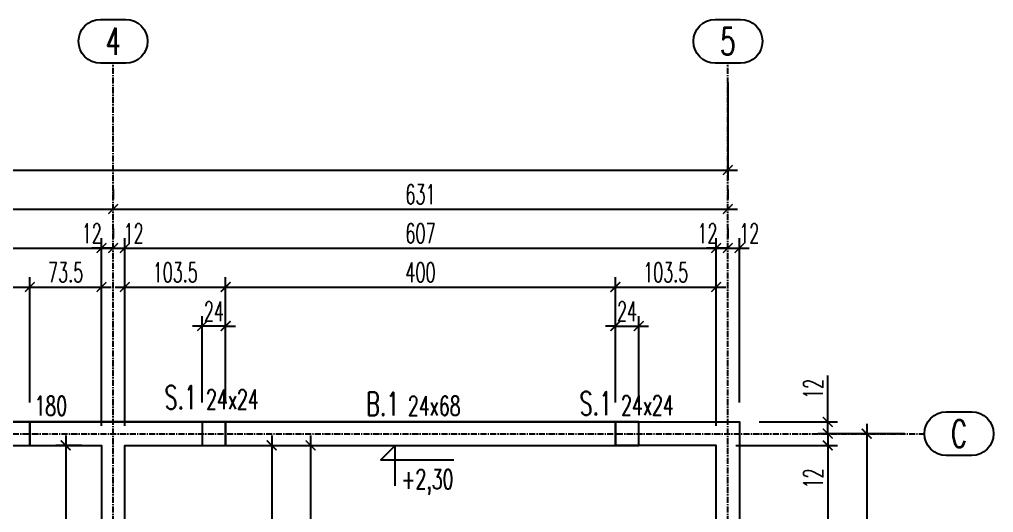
# Model space of a CAD drawing. Header units: millimetres. Extents: x -24587 to 33255, y -70862 to 32.
# Drawn here: x 27256 to 28255, y -60684 to -60179 of the extents above; entities that cross this region are included whole.
import ezdxf
from ezdxf.enums import TextEntityAlignment as Align

# ---------------------------------------------------------------- set-up
doc = ezdxf.new("R2010")
doc.units = ezdxf.units.MM
doc.header["$LTSCALE"] = 5
doc.linetypes.add('CENTER', pattern=[2, 1.25, -0.25, 0.25, -0.25])
doc.layers.get('Defpoints').update_dxf_attribs({"color": 251})
for name, color, linetype in [('K-NADPROŻA', 61, 'Continuous'), ('K-OSIE', 9, 'CENTER'), ('K-SCIANY', 2, 'Continuous'), ('K-STROPY', 161, 'Continuous'), ('K-SŁUPY', 131, 'Continuous'), ('K-TEXT 2.4mm', 71, 'Continuous'), ('K-TEXT 2.8mm', 101, 'Continuous'), ('K-TEXT 2mm', 254, 'Continuous'), ('K-WYMIARY', 1, 'Continuous')]:
    doc.layers.add(name, color=color, linetype=linetype)
doc.styles.add('text 2.4mm', font='romans.shx', dxfattribs={"width": 0.65})
doc.styles.add('text 2.8mm', font='romans.shx', dxfattribs={"width": 0.65})
doc.styles.add('text 2mm', font='romans.shx', dxfattribs={"width": 0.65})
doc.styles.add('WYM1', font='romanszb.shx', dxfattribs={"width": 0.6})
doc.dimstyles.new('CM100', dxfattribs={"dimscale": 5, "dimtxt": 2, "dimasz": 1, "dimexe": 1, "dimexo": 2, "dimgap": 0.5, "dimtad": 1, "dimrnd": 0.5, "dimdsep": 46, "dimtxsty": 'WYM1', "dimblk": 'OBLIQUE', "dimcen": 0, "dimdle": 1, "dimclrd": 253, "dimclre": 251, "dimclrt": 30, "dimadec": 0, "dimazin": 0, "dimtfac": 1, "dimtix": 1, "dimtmove": 0, "dimatfit": 0, "dimfxl": 1, "dimtfillclr": 256, "dimtolj": 1, "dimarcsym": 0})

# ---------------------------------------------------------------- blocks, each defined once
blk = doc.blocks.new('A$C5f19c05e')
for points in [[(1555, -1260.94), (1555, 380.04)], [(2186, -1260.94), (2186, 380.04)], [(-357.96, 0), (2387.8, 0)]]:
    blk.add_lwpolyline(points)
at = {"layer": 'K-TEXT 2.4mm'}
for points in [[(1541.94, 380.04, -1), (1541.94, 424.79), (1568.06, 424.79, -1), (1568.06, 380.04)], [(2172.94, 380.04, -1), (2172.94, 424.79), (2199.06, 424.79, -1), (2199.06, 380.04)], [(2410.18, -22.38, -1), (2410.18, 22.38), (2436.29, 22.38, -1), (2436.29, -22.38)]]:
    blk.add_lwpolyline(points, format="xyb", close=True, dxfattribs=at)
at = {"layer": 'K-TEXT 2.8mm', "style": 'text 2.8mm', "width": 0.65}
for s, p in [('4', (1555, 402.41)), ('5', (2186, 402.41)), ('C', (2423.24, 0))]:
    blk.add_text(s, height=28, dxfattribs=at).set_placement(p, align=Align.MIDDLE_CENTER)
blk = doc.blocks.new('_ArchTick')
at = {"color": 0, "linetype": 'ByBlock', "const_width": 0.15}
blk.add_lwpolyline([(-0.5, -0.5), (0.5, 0.5)], dxfattribs=at)
blk = doc.blocks.new('*D402')
at = {"layer": 'Defpoints', "color": 0, "transparency": 16777216}
for p in [(25796.64, -60223.42), (27982.64, -60223.42), (27982.64, -60333.04)]:
    blk.add_point(p, dxfattribs=at)
at = {"layer": 'K-WYMIARY', "color": 251, "lineweight": -2, "transparency": 16777216}
for p, q in [((25796.64, -60243.42), (25796.64, -60343.04)), ((27982.64, -60243.42), (27982.64, -60343.04))]:
    blk.add_line(p, q, dxfattribs=at)
at = {"layer": 'K-WYMIARY', "color": 253, "lineweight": -2, "transparency": 16777216}
blk.add_line((25786.64, -60333.04), (27992.64, -60333.04), dxfattribs=at)
at = {"layer": 'K-WYMIARY', "color": 253, "lineweight": -2, "transparency": 16777216, "xscale": 10, "yscale": 10, "zscale": 10, "rotation": 180}
blk.add_blockref('_ArchTick', (25796.64, -60333.04), dxfattribs=at)
at = {"layer": 'K-WYMIARY', "color": 253, "lineweight": -2, "transparency": 16777216, "xscale": 10, "yscale": 10, "zscale": 10}
blk.add_blockref('_ArchTick', (27982.64, -60333.04), dxfattribs=at)
at = {"layer": 'K-WYMIARY', "color": 30, "transparency": 16777216, "insert": (26889.64, -60318.04), "char_height": 20, "attachment_point": 5, "style": 'WYM1'}
blk.add_mtext('\\A1;2186', dxfattribs=at)
blk = doc.blocks.new('*D403')
at = {"layer": 'Defpoints', "color": 0, "transparency": 16777216}
for p in [(28184.44, -60603.46), (28125.13, -61549.46), (28184.44, -61549.46)]:
    blk.add_point(p, dxfattribs=at)
at = {"layer": 'K-WYMIARY', "color": 253, "lineweight": -2, "transparency": 16777216}
blk.add_line((28125.13, -60593.46), (28125.13, -61559.46), dxfattribs=at)
at = {"layer": 'K-WYMIARY', "color": 251, "lineweight": -2, "transparency": 16777216}
for p, q in [((28164.44, -60603.46), (28115.13, -60603.46)), ((28164.44, -61549.46), (28115.13, -61549.46))]:
    blk.add_line(p, q, dxfattribs=at)
at = {"layer": 'K-WYMIARY', "color": 253, "lineweight": -2, "transparency": 16777216, "xscale": 10, "yscale": 10, "zscale": 10}
for p, rotation in [((28125.13, -60603.46), 90), ((28125.13, -61549.46), 270)]:
    blk.add_blockref('_ArchTick', p, dxfattribs=dict(at, rotation=rotation))
at = {"layer": 'K-WYMIARY', "color": 30, "transparency": 16777216, "insert": (28110.13, -61076.46), "char_height": 20, "attachment_point": 5, "rotation": 90, "style": 'WYM1'}
blk.add_mtext('\\A1;946', dxfattribs=at)
blk = doc.blocks.new('*D401')
at = {"layer": 'Defpoints', "color": 0, "transparency": 16777216}
for p in [(25796.64, -60223.42), (27351.64, -60373.04), (27351.64, -60373.04)]:
    blk.add_point(p, dxfattribs=at)
at = {"layer": 'K-WYMIARY', "color": 251, "lineweight": -2, "transparency": 16777216}
for p, q in [((25796.64, -60243.42), (25796.64, -60383.04)), ((27351.64, -60353.04), (27351.64, -60363.04))]:
    blk.add_line(p, q, dxfattribs=at)
at = {"layer": 'K-WYMIARY', "color": 253, "lineweight": -2, "transparency": 16777216}
blk.add_line((25786.64, -60373.04), (27361.64, -60373.04), dxfattribs=at)
at = {"layer": 'K-WYMIARY', "color": 253, "lineweight": -2, "transparency": 16777216, "xscale": 10, "yscale": 10, "zscale": 10, "rotation": 180}
blk.add_blockref('_ArchTick', (25796.64, -60373.04), dxfattribs=at)
at = {"layer": 'K-WYMIARY', "color": 253, "lineweight": -2, "transparency": 16777216, "xscale": 10, "yscale": 10, "zscale": 10}
blk.add_blockref('_ArchTick', (27351.64, -60373.04), dxfattribs=at)
at = {"layer": 'K-WYMIARY', "color": 30, "transparency": 16777216, "insert": (26574.14, -60358.04), "char_height": 20, "attachment_point": 5, "style": 'WYM1'}
blk.add_mtext('\\A1;1555', dxfattribs=at)
blk = doc.blocks.new('*D317')
at = {"layer": 'Defpoints', "color": 0, "transparency": 16777216}
for p in [(27351.64, -60373.04), (27982.64, -60373.04), (27982.64, -60373.04)]:
    blk.add_point(p, dxfattribs=at)
at = {"layer": 'K-WYMIARY', "color": 251, "lineweight": -2, "transparency": 16777216}
for p, q in [((27351.64, -60353.04), (27351.64, -60363.04)), ((27982.64, -60353.04), (27982.64, -60363.04))]:
    blk.add_line(p, q, dxfattribs=at)
at = {"layer": 'K-WYMIARY', "color": 253, "lineweight": -2, "transparency": 16777216}
blk.add_line((27341.64, -60373.04), (27992.64, -60373.04), dxfattribs=at)
at = {"layer": 'K-WYMIARY', "color": 253, "lineweight": -2, "transparency": 16777216, "xscale": 10, "yscale": 10, "zscale": 10, "rotation": 180}
blk.add_blockref('_ArchTick', (27351.64, -60373.04), dxfattribs=at)
at = {"layer": 'K-WYMIARY', "color": 253, "lineweight": -2, "transparency": 16777216, "xscale": 10, "yscale": 10, "zscale": 10}
blk.add_blockref('_ArchTick', (27982.64, -60373.04), dxfattribs=at)
at = {"layer": 'K-WYMIARY', "color": 30, "transparency": 16777216, "insert": (27667.14, -60358.04), "char_height": 20, "attachment_point": 5, "style": 'WYM1'}
blk.add_mtext('\\A1;631', dxfattribs=at)
blk = doc.blocks.new('*D370')
at = {"layer": 'Defpoints', "color": 0, "transparency": 16777216}
for p in [(27351.64, -60413.04), (27351.64, -60413.04), (27339.64, -60615.46)]:
    blk.add_point(p, dxfattribs=at)
at = {"layer": 'K-WYMIARY', "color": 251, "lineweight": -2, "transparency": 16777216}
for p, q in [((27351.64, -60393.04), (27351.64, -60403.04)), ((27339.64, -60595.46), (27339.64, -60403.04))]:
    blk.add_line(p, q, dxfattribs=at)
at = {"layer": 'K-WYMIARY', "color": 253, "lineweight": -2, "transparency": 16777216}
for p, q in [((27339.64, -60413.04), (27329.64, -60413.04)), ((27339.64, -60413.04), (27351.64, -60413.04)), ((27351.64, -60413.04), (27361.64, -60413.04))]:
    blk.add_line(p, q, dxfattribs=at)
at = {"layer": 'K-WYMIARY', "color": 253, "lineweight": -2, "transparency": 16777216, "xscale": 10, "yscale": 10, "zscale": 10}
blk.add_blockref('_ArchTick', (27339.64, -60413.04), dxfattribs=at)
at = {"layer": 'K-WYMIARY', "color": 253, "lineweight": -2, "transparency": 16777216, "xscale": 10, "yscale": 10, "zscale": 10, "rotation": 180}
blk.add_blockref('_ArchTick', (27351.64, -60413.04), dxfattribs=at)
at = {"layer": 'K-WYMIARY', "color": 30, "transparency": 16777216, "insert": (27329.64, -60398.04), "char_height": 20, "attachment_point": 5, "style": 'WYM1'}
blk.add_mtext('\\A1;12', dxfattribs=at)
blk = doc.blocks.new('*D371')
at = {"layer": 'Defpoints', "color": 0, "transparency": 16777216}
for p in [(27351.64, -60413.04), (27363.64, -60413.04), (27363.64, -60615.46)]:
    blk.add_point(p, dxfattribs=at)
at = {"layer": 'K-WYMIARY', "color": 251, "lineweight": -2, "transparency": 16777216}
for p, q in [((27351.64, -60393.04), (27351.64, -60403.04)), ((27363.64, -60595.46), (27363.64, -60403.04))]:
    blk.add_line(p, q, dxfattribs=at)
at = {"layer": 'K-WYMIARY', "color": 253, "lineweight": -2, "transparency": 16777216}
for p, q in [((27351.64, -60413.04), (27341.64, -60413.04)), ((27351.64, -60413.04), (27363.64, -60413.04)), ((27363.64, -60413.04), (27373.64, -60413.04))]:
    blk.add_line(p, q, dxfattribs=at)
at = {"layer": 'K-WYMIARY', "color": 253, "lineweight": -2, "transparency": 16777216, "xscale": 10, "yscale": 10, "zscale": 10}
blk.add_blockref('_ArchTick', (27351.64, -60413.04), dxfattribs=at)
at = {"layer": 'K-WYMIARY', "color": 253, "lineweight": -2, "transparency": 16777216, "xscale": 10, "yscale": 10, "zscale": 10, "rotation": 180}
blk.add_blockref('_ArchTick', (27363.64, -60413.04), dxfattribs=at)
at = {"layer": 'K-WYMIARY', "color": 30, "transparency": 16777216, "insert": (27372.64, -60398.04), "char_height": 20, "attachment_point": 5, "style": 'WYM1'}
blk.add_mtext('\\A1;12', dxfattribs=at)
blk = doc.blocks.new('*D372')
at = {"layer": 'Defpoints', "color": 0, "transparency": 16777216}
for p in [(27970.64, -60413.04), (27363.64, -60615.46), (27970.64, -60615.46)]:
    blk.add_point(p, dxfattribs=at)
at = {"layer": 'K-WYMIARY', "color": 251, "lineweight": -2, "transparency": 16777216}
for p, q in [((27363.64, -60595.46), (27363.64, -60403.04)), ((27970.64, -60595.46), (27970.64, -60403.04))]:
    blk.add_line(p, q, dxfattribs=at)
at = {"layer": 'K-WYMIARY', "color": 253, "lineweight": -2, "transparency": 16777216}
blk.add_line((27353.64, -60413.04), (27980.64, -60413.04), dxfattribs=at)
at = {"layer": 'K-WYMIARY', "color": 253, "lineweight": -2, "transparency": 16777216, "xscale": 10, "yscale": 10, "zscale": 10, "rotation": 180}
blk.add_blockref('_ArchTick', (27363.64, -60413.04), dxfattribs=at)
at = {"layer": 'K-WYMIARY', "color": 253, "lineweight": -2, "transparency": 16777216, "xscale": 10, "yscale": 10, "zscale": 10}
blk.add_blockref('_ArchTick', (27970.64, -60413.04), dxfattribs=at)
at = {"layer": 'K-WYMIARY', "color": 30, "transparency": 16777216, "insert": (27667.14, -60398.04), "char_height": 20, "attachment_point": 5, "style": 'WYM1'}
blk.add_mtext('\\A1;607', dxfattribs=at)
blk = doc.blocks.new('*D373')
at = {"layer": 'Defpoints', "color": 0, "transparency": 16777216}
for p in [(27982.64, -60413.04), (27982.64, -60413.04), (27970.64, -60615.46)]:
    blk.add_point(p, dxfattribs=at)
at = {"layer": 'K-WYMIARY', "color": 251, "lineweight": -2, "transparency": 16777216}
for p, q in [((27982.64, -60393.04), (27982.64, -60403.04)), ((27970.64, -60595.46), (27970.64, -60403.04))]:
    blk.add_line(p, q, dxfattribs=at)
at = {"layer": 'K-WYMIARY', "color": 253, "lineweight": -2, "transparency": 16777216}
for p, q in [((27970.64, -60413.04), (27960.64, -60413.04)), ((27970.64, -60413.04), (27982.64, -60413.04)), ((27982.64, -60413.04), (27992.64, -60413.04))]:
    blk.add_line(p, q, dxfattribs=at)
at = {"layer": 'K-WYMIARY', "color": 253, "lineweight": -2, "transparency": 16777216, "xscale": 10, "yscale": 10, "zscale": 10}
blk.add_blockref('_ArchTick', (27970.64, -60413.04), dxfattribs=at)
at = {"layer": 'K-WYMIARY', "color": 253, "lineweight": -2, "transparency": 16777216, "xscale": 10, "yscale": 10, "zscale": 10, "rotation": 180}
blk.add_blockref('_ArchTick', (27982.64, -60413.04), dxfattribs=at)
at = {"layer": 'K-WYMIARY', "color": 30, "transparency": 16777216, "insert": (27961.64, -60398.04), "char_height": 20, "attachment_point": 5, "style": 'WYM1'}
blk.add_mtext('\\A1;12', dxfattribs=at)
blk = doc.blocks.new('*D391')
at = {"layer": 'Defpoints', "color": 0, "transparency": 16777216}
for p in [(27982.64, -60413.04), (27994.64, -60413.04), (27994.64, -60591.46)]:
    blk.add_point(p, dxfattribs=at)
at = {"layer": 'K-WYMIARY', "color": 251, "lineweight": -2, "transparency": 16777216}
for p, q in [((27982.64, -60393.04), (27982.64, -60403.04)), ((27994.64, -60571.46), (27994.64, -60403.04))]:
    blk.add_line(p, q, dxfattribs=at)
at = {"layer": 'K-WYMIARY', "color": 253, "lineweight": -2, "transparency": 16777216}
for p, q in [((27982.64, -60413.04), (27972.64, -60413.04)), ((27982.64, -60413.04), (27994.64, -60413.04)), ((27994.64, -60413.04), (28004.64, -60413.04))]:
    blk.add_line(p, q, dxfattribs=at)
at = {"layer": 'K-WYMIARY', "color": 253, "lineweight": -2, "transparency": 16777216, "xscale": 10, "yscale": 10, "zscale": 10}
blk.add_blockref('_ArchTick', (27982.64, -60413.04), dxfattribs=at)
at = {"layer": 'K-WYMIARY', "color": 253, "lineweight": -2, "transparency": 16777216, "xscale": 10, "yscale": 10, "zscale": 10, "rotation": 180}
blk.add_blockref('_ArchTick', (27994.64, -60413.04), dxfattribs=at)
at = {"layer": 'K-WYMIARY', "color": 30, "transparency": 16777216, "insert": (28004.64, -60398.04), "char_height": 20, "attachment_point": 5, "style": 'WYM1'}
blk.add_mtext('\\A1;12', dxfattribs=at)
blk = doc.blocks.new('*D313')
at = {"layer": 'Defpoints', "color": 0, "transparency": 16777216}
for p in [(27339.64, -60413.04), (25808.64, -60615.46), (27339.64, -60615.46)]:
    blk.add_point(p, dxfattribs=at)
at = {"layer": 'K-WYMIARY', "color": 251, "lineweight": -2, "transparency": 16777216}
for p, q in [((25808.64, -60595.46), (25808.64, -60403.04)), ((27339.64, -60595.46), (27339.64, -60403.04))]:
    blk.add_line(p, q, dxfattribs=at)
at = {"layer": 'K-WYMIARY', "color": 253, "lineweight": -2, "transparency": 16777216}
blk.add_line((25798.64, -60413.04), (27349.64, -60413.04), dxfattribs=at)
at = {"layer": 'K-WYMIARY', "color": 253, "lineweight": -2, "transparency": 16777216, "xscale": 10, "yscale": 10, "zscale": 10, "rotation": 180}
blk.add_blockref('_ArchTick', (25808.64, -60413.04), dxfattribs=at)
at = {"layer": 'K-WYMIARY', "color": 253, "lineweight": -2, "transparency": 16777216, "xscale": 10, "yscale": 10, "zscale": 10}
blk.add_blockref('_ArchTick', (27339.64, -60413.04), dxfattribs=at)
at = {"layer": 'K-WYMIARY', "color": 30, "transparency": 16777216, "insert": (26574.14, -60398.04), "char_height": 20, "attachment_point": 5, "style": 'WYM1'}
blk.add_mtext('\\A1;1531', dxfattribs=at)
blk = doc.blocks.new('*D399')
at = {"layer": 'Defpoints', "color": 0, "transparency": 16777216}
for p in [(27266.2, -60453.04), (27146.2, -60591.46), (27266.2, -60591.46)]:
    blk.add_point(p, dxfattribs=at)
at = {"layer": 'K-WYMIARY', "color": 251, "lineweight": -2, "transparency": 16777216}
for p, q in [((27146.2, -60571.46), (27146.2, -60443.04)), ((27266.2, -60571.46), (27266.2, -60443.04))]:
    blk.add_line(p, q, dxfattribs=at)
at = {"layer": 'K-WYMIARY', "color": 253, "lineweight": -2, "transparency": 16777216}
blk.add_line((27136.2, -60453.04), (27276.2, -60453.04), dxfattribs=at)
at = {"layer": 'K-WYMIARY', "color": 253, "lineweight": -2, "transparency": 16777216, "xscale": 10, "yscale": 10, "zscale": 10, "rotation": 180}
blk.add_blockref('_ArchTick', (27146.2, -60453.04), dxfattribs=at)
at = {"layer": 'K-WYMIARY', "color": 253, "lineweight": -2, "transparency": 16777216, "xscale": 10, "yscale": 10, "zscale": 10}
blk.add_blockref('_ArchTick', (27266.2, -60453.04), dxfattribs=at)
at = {"layer": 'K-WYMIARY', "color": 30, "transparency": 16777216, "insert": (27206.2, -60438.04), "char_height": 20, "attachment_point": 5, "style": 'WYM1'}
blk.add_mtext('\\A1;120', dxfattribs=at)
blk = doc.blocks.new('*D400')
at = {"layer": 'Defpoints', "color": 0, "transparency": 16777216}
for p in [(27339.64, -60453.04), (27266.2, -60591.46), (27339.64, -60615.46)]:
    blk.add_point(p, dxfattribs=at)
at = {"layer": 'K-WYMIARY', "color": 251, "lineweight": -2, "transparency": 16777216}
for p, q in [((27266.2, -60571.46), (27266.2, -60443.04)), ((27339.64, -60595.46), (27339.64, -60443.04))]:
    blk.add_line(p, q, dxfattribs=at)
at = {"layer": 'K-WYMIARY', "color": 253, "lineweight": -2, "transparency": 16777216}
blk.add_line((27256.2, -60453.04), (27349.64, -60453.04), dxfattribs=at)
at = {"layer": 'K-WYMIARY', "color": 253, "lineweight": -2, "transparency": 16777216, "xscale": 10, "yscale": 10, "zscale": 10, "rotation": 180}
blk.add_blockref('_ArchTick', (27266.2, -60453.04), dxfattribs=at)
at = {"layer": 'K-WYMIARY', "color": 253, "lineweight": -2, "transparency": 16777216, "xscale": 10, "yscale": 10, "zscale": 10}
blk.add_blockref('_ArchTick', (27339.64, -60453.04), dxfattribs=at)
at = {"layer": 'K-WYMIARY', "color": 30, "transparency": 16777216, "insert": (27302.92, -60438.04), "char_height": 20, "attachment_point": 5, "style": 'WYM1'}
blk.add_mtext('\\A1;73.5', dxfattribs=at)
blk = doc.blocks.new('*D387')
at = {"layer": 'Defpoints', "color": 0, "transparency": 16777216}
for p in [(27467.14, -60453.04), (27467.14, -60591.46), (27363.64, -60615.46)]:
    blk.add_point(p, dxfattribs=at)
at = {"layer": 'K-WYMIARY', "color": 251, "lineweight": -2, "transparency": 16777216}
for p, q in [((27363.64, -60595.46), (27363.64, -60443.04)), ((27467.14, -60571.46), (27467.14, -60443.04))]:
    blk.add_line(p, q, dxfattribs=at)
at = {"layer": 'K-WYMIARY', "color": 253, "lineweight": -2, "transparency": 16777216}
blk.add_line((27353.64, -60453.04), (27477.14, -60453.04), dxfattribs=at)
at = {"layer": 'K-WYMIARY', "color": 253, "lineweight": -2, "transparency": 16777216, "xscale": 10, "yscale": 10, "zscale": 10, "rotation": 180}
blk.add_blockref('_ArchTick', (27363.64, -60453.04), dxfattribs=at)
at = {"layer": 'K-WYMIARY', "color": 253, "lineweight": -2, "transparency": 16777216, "xscale": 10, "yscale": 10, "zscale": 10}
blk.add_blockref('_ArchTick', (27467.14, -60453.04), dxfattribs=at)
at = {"layer": 'K-WYMIARY', "color": 30, "transparency": 16777216, "insert": (27415.39, -60438.04), "char_height": 20, "attachment_point": 5, "style": 'WYM1'}
blk.add_mtext('\\A1;103.5', dxfattribs=at)
blk = doc.blocks.new('*D388')
at = {"layer": 'Defpoints', "color": 0, "transparency": 16777216}
for p in [(27867.14, -60453.04), (27467.14, -60591.46), (27867.14, -60591.46)]:
    blk.add_point(p, dxfattribs=at)
at = {"layer": 'K-WYMIARY', "color": 251, "lineweight": -2, "transparency": 16777216}
for p, q in [((27467.14, -60571.46), (27467.14, -60443.04)), ((27867.14, -60571.46), (27867.14, -60443.04))]:
    blk.add_line(p, q, dxfattribs=at)
at = {"layer": 'K-WYMIARY', "color": 253, "lineweight": -2, "transparency": 16777216}
blk.add_line((27457.14, -60453.04), (27877.14, -60453.04), dxfattribs=at)
at = {"layer": 'K-WYMIARY', "color": 253, "lineweight": -2, "transparency": 16777216, "xscale": 10, "yscale": 10, "zscale": 10, "rotation": 180}
blk.add_blockref('_ArchTick', (27467.14, -60453.04), dxfattribs=at)
at = {"layer": 'K-WYMIARY', "color": 253, "lineweight": -2, "transparency": 16777216, "xscale": 10, "yscale": 10, "zscale": 10}
blk.add_blockref('_ArchTick', (27867.14, -60453.04), dxfattribs=at)
at = {"layer": 'K-WYMIARY', "color": 30, "transparency": 16777216, "insert": (27667.14, -60438.04), "char_height": 20, "attachment_point": 5, "style": 'WYM1'}
blk.add_mtext('\\A1;400', dxfattribs=at)
blk = doc.blocks.new('*D389')
at = {"layer": 'Defpoints', "color": 0, "transparency": 16777216}
for p in [(27970.64, -60453.04), (27867.14, -60591.46), (27970.64, -60615.46)]:
    blk.add_point(p, dxfattribs=at)
at = {"layer": 'K-WYMIARY', "color": 251, "lineweight": -2, "transparency": 16777216}
for p, q in [((27867.14, -60571.46), (27867.14, -60443.04)), ((27970.64, -60595.46), (27970.64, -60443.04))]:
    blk.add_line(p, q, dxfattribs=at)
at = {"layer": 'K-WYMIARY', "color": 253, "lineweight": -2, "transparency": 16777216}
blk.add_line((27857.14, -60453.04), (27980.64, -60453.04), dxfattribs=at)
at = {"layer": 'K-WYMIARY', "color": 253, "lineweight": -2, "transparency": 16777216, "xscale": 10, "yscale": 10, "zscale": 10, "rotation": 180}
blk.add_blockref('_ArchTick', (27867.14, -60453.04), dxfattribs=at)
at = {"layer": 'K-WYMIARY', "color": 253, "lineweight": -2, "transparency": 16777216, "xscale": 10, "yscale": 10, "zscale": 10}
blk.add_blockref('_ArchTick', (27970.64, -60453.04), dxfattribs=at)
at = {"layer": 'K-WYMIARY', "color": 30, "transparency": 16777216, "insert": (27918.89, -60438.04), "char_height": 20, "attachment_point": 5, "style": 'WYM1'}
blk.add_mtext('\\A1;103.5', dxfattribs=at)
blk = doc.blocks.new('*D365')
at = {"layer": 'Defpoints', "color": 0, "transparency": 16777216}
for p in [(27443.14, -60493.04), (27443.14, -60591.46), (27467.14, -60591.46)]:
    blk.add_point(p, dxfattribs=at)
at = {"layer": 'K-WYMIARY', "color": 251, "lineweight": -2, "transparency": 16777216}
for p, q in [((27443.14, -60571.46), (27443.14, -60483.04)), ((27467.14, -60571.46), (27467.14, -60483.04))]:
    blk.add_line(p, q, dxfattribs=at)
at = {"layer": 'K-WYMIARY', "color": 253, "lineweight": -2, "transparency": 16777216}
for p, q in [((27443.14, -60493.04), (27433.14, -60493.04)), ((27467.14, -60493.04), (27443.14, -60493.04)), ((27467.14, -60493.04), (27477.14, -60493.04))]:
    blk.add_line(p, q, dxfattribs=at)
at = {"layer": 'K-WYMIARY', "color": 253, "lineweight": -2, "transparency": 16777216, "xscale": 10, "yscale": 10, "zscale": 10}
blk.add_blockref('_ArchTick', (27443.14, -60493.04), dxfattribs=at)
at = {"layer": 'K-WYMIARY', "color": 253, "lineweight": -2, "transparency": 16777216, "xscale": 10, "yscale": 10, "zscale": 10, "rotation": 180}
blk.add_blockref('_ArchTick', (27467.14, -60493.04), dxfattribs=at)
at = {"layer": 'K-WYMIARY', "color": 30, "transparency": 16777216, "insert": (27455.14, -60478.04), "char_height": 20, "attachment_point": 5, "style": 'WYM1'}
blk.add_mtext('\\A1;24', dxfattribs=at)
blk = doc.blocks.new('*D309')
at = {"layer": 'Defpoints', "color": 0, "transparency": 16777216}
for p in [(27891.14, -60493.04), (27867.14, -60591.46), (27891.14, -60591.46)]:
    blk.add_point(p, dxfattribs=at)
at = {"layer": 'K-WYMIARY', "color": 251, "lineweight": -2, "transparency": 16777216}
for p, q in [((27867.14, -60571.46), (27867.14, -60483.04)), ((27891.14, -60571.46), (27891.14, -60483.04))]:
    blk.add_line(p, q, dxfattribs=at)
at = {"layer": 'K-WYMIARY', "color": 253, "lineweight": -2, "transparency": 16777216}
for p, q in [((27867.14, -60493.04), (27857.14, -60493.04)), ((27867.14, -60493.04), (27891.14, -60493.04)), ((27891.14, -60493.04), (27901.14, -60493.04))]:
    blk.add_line(p, q, dxfattribs=at)
at = {"layer": 'K-WYMIARY', "color": 253, "lineweight": -2, "transparency": 16777216, "xscale": 10, "yscale": 10, "zscale": 10}
blk.add_blockref('_ArchTick', (27867.14, -60493.04), dxfattribs=at)
at = {"layer": 'K-WYMIARY', "color": 253, "lineweight": -2, "transparency": 16777216, "xscale": 10, "yscale": 10, "zscale": 10, "rotation": 180}
blk.add_blockref('_ArchTick', (27891.14, -60493.04), dxfattribs=at)
at = {"layer": 'K-WYMIARY', "color": 30, "transparency": 16777216, "insert": (27879.14, -60478.04), "char_height": 20, "attachment_point": 5, "style": 'WYM1'}
blk.add_mtext('\\A1;24', dxfattribs=at)
blk = doc.blocks.new('*D353')
at = {"layer": 'Defpoints', "color": 0, "transparency": 16777216}
for p in [(28184.44, -60603.46), (27970.64, -60615.46), (28085.13, -60615.46)]:
    blk.add_point(p, dxfattribs=at)
at = {"layer": 'K-WYMIARY', "color": 253, "lineweight": -2, "transparency": 16777216}
for p, q in [((28085.13, -60603.46), (28085.13, -60593.46)), ((28085.13, -60603.46), (28085.13, -60615.46)), ((28085.13, -60615.46), (28085.13, -60663.17))]:
    blk.add_line(p, q, dxfattribs=at)
at = {"layer": 'K-WYMIARY', "color": 251, "lineweight": -2, "transparency": 16777216}
for p, q in [((28164.44, -60603.46), (28075.13, -60603.46)), ((27990.64, -60615.46), (28095.13, -60615.46))]:
    blk.add_line(p, q, dxfattribs=at)
at = {"layer": 'K-WYMIARY', "color": 253, "lineweight": -2, "transparency": 16777216, "xscale": 10, "yscale": 10, "zscale": 10}
for p, rotation in [((28085.13, -60603.46), 270), ((28085.13, -60615.46), 90)]:
    blk.add_blockref('_ArchTick', p, dxfattribs=dict(at, rotation=rotation))
at = {"layer": 'K-WYMIARY', "color": 30, "transparency": 16777216, "insert": (28070.13, -60649.32), "char_height": 20, "attachment_point": 5, "rotation": 90, "style": 'WYM1'}
blk.add_mtext('\\A1;12', dxfattribs=at)
blk = doc.blocks.new('*D354')
at = {"layer": 'Defpoints', "color": 0, "transparency": 16777216}
for p in [(27970.64, -60615.46), (27994.64, -60951.46), (28085.13, -60951.46)]:
    blk.add_point(p, dxfattribs=at)
at = {"layer": 'K-WYMIARY', "color": 253, "lineweight": -2, "transparency": 16777216}
blk.add_line((28085.13, -60605.46), (28085.13, -60961.46), dxfattribs=at)
at = {"layer": 'K-WYMIARY', "color": 251, "lineweight": -2, "transparency": 16777216}
for p, q in [((27990.64, -60615.46), (28095.13, -60615.46)), ((28014.64, -60951.46), (28095.13, -60951.46))]:
    blk.add_line(p, q, dxfattribs=at)
at = {"layer": 'K-WYMIARY', "color": 253, "lineweight": -2, "transparency": 16777216, "xscale": 10, "yscale": 10, "zscale": 10}
for p, rotation in [((28085.13, -60615.46), 90), ((28085.13, -60951.46), 270)]:
    blk.add_blockref('_ArchTick', p, dxfattribs=dict(at, rotation=rotation))
at = {"layer": 'K-WYMIARY', "color": 30, "transparency": 16777216, "insert": (28070.13, -60783.46), "char_height": 20, "attachment_point": 5, "rotation": 90, "style": 'WYM1'}
blk.add_mtext('\\A1;336', dxfattribs=at)
blk = doc.blocks.new('*D301')
at = {"layer": 'Defpoints', "color": 0, "transparency": 16777216}
for p in [(27994.64, -60591.46), (28085.13, -60603.46), (28085.13, -60603.46)]:
    blk.add_point(p, dxfattribs=at)
at = {"layer": 'K-WYMIARY', "color": 253, "lineweight": -2, "transparency": 16777216}
for p, q in [((28085.13, -60591.46), (28085.13, -60543.75)), ((28085.13, -60603.46), (28085.13, -60591.46)), ((28085.13, -60603.46), (28085.13, -60613.46))]:
    blk.add_line(p, q, dxfattribs=at)
at = {"layer": 'K-WYMIARY', "color": 251, "lineweight": -2, "transparency": 16777216}
for p, q in [((28014.64, -60591.46), (28095.13, -60591.46)), ((28105.13, -60603.46), (28095.13, -60603.46))]:
    blk.add_line(p, q, dxfattribs=at)
at = {"layer": 'K-WYMIARY', "color": 253, "lineweight": -2, "transparency": 16777216, "xscale": 10, "yscale": 10, "zscale": 10}
for p, rotation in [((28085.13, -60591.46), 270), ((28085.13, -60603.46), 90)]:
    blk.add_blockref('_ArchTick', p, dxfattribs=dict(at, rotation=rotation))
at = {"layer": 'K-WYMIARY', "color": 30, "transparency": 16777216, "insert": (28070.13, -60557.6), "char_height": 20, "attachment_point": 5, "rotation": 90, "style": 'WYM1'}
blk.add_mtext('\\A1;12', dxfattribs=at)
blk = doc.blocks.new('*D355')
at = {"layer": 'Defpoints', "color": 0, "transparency": 16777216}
for p in [(27339.64, -60615.46), (27302.95, -60991.46), (27339.64, -60991.46)]:
    blk.add_point(p, dxfattribs=at)
at = {"layer": 'K-WYMIARY', "color": 253, "lineweight": -2, "transparency": 16777216}
blk.add_line((27302.95, -60605.46), (27302.95, -61001.46), dxfattribs=at)
at = {"layer": 'K-WYMIARY', "color": 251, "lineweight": -2, "transparency": 16777216}
for p, q in [((27319.64, -60615.46), (27292.95, -60615.46)), ((27319.64, -60991.46), (27292.95, -60991.46))]:
    blk.add_line(p, q, dxfattribs=at)
at = {"layer": 'K-WYMIARY', "color": 253, "lineweight": -2, "transparency": 16777216, "xscale": 10, "yscale": 10, "zscale": 10}
for p, rotation in [((27302.95, -60615.46), 90), ((27302.95, -60991.46), 270)]:
    blk.add_blockref('_ArchTick', p, dxfattribs=dict(at, rotation=rotation))
at = {"layer": 'K-WYMIARY', "color": 30, "transparency": 16777216, "insert": (27287.95, -60803.46), "char_height": 20, "attachment_point": 5, "rotation": 90, "style": 'WYM1'}
blk.add_mtext('\\A1;376', dxfattribs=at)
blk = doc.blocks.new('*D299')
at = {"layer": 'Defpoints', "color": 0, "transparency": 16777216}
for p in [(27363.64, -60615.46), (27363.64, -61015.46), (27514.4, -61015.46)]:
    blk.add_point(p, dxfattribs=at)
at = {"layer": 'K-WYMIARY', "color": 253, "lineweight": -2, "transparency": 16777216}
blk.add_line((27514.4, -60605.46), (27514.4, -61025.46), dxfattribs=at)
at = {"layer": 'K-WYMIARY', "color": 251, "lineweight": -2, "transparency": 16777216}
for p, q in [((27383.64, -60615.46), (27524.4, -60615.46)), ((27383.64, -61015.46), (27524.4, -61015.46))]:
    blk.add_line(p, q, dxfattribs=at)
at = {"layer": 'K-WYMIARY', "color": 253, "lineweight": -2, "transparency": 16777216, "xscale": 10, "yscale": 10, "zscale": 10}
for p, rotation in [((27514.4, -60615.46), 90), ((27514.4, -61015.46), 270)]:
    blk.add_blockref('_ArchTick', p, dxfattribs=dict(at, rotation=rotation))
at = {"layer": 'K-WYMIARY', "color": 30, "transparency": 16777216, "insert": (27499.4, -60815.46), "char_height": 20, "attachment_point": 5, "rotation": 90, "style": 'WYM1'}
blk.add_mtext('\\A1;400', dxfattribs=at)
blk = doc.blocks.new('*D406')
at = {"layer": 'Defpoints', "color": 0, "transparency": 16777216}
for p in [(27363.64, -60615.46), (27363.64, -61537.46), (27554.4, -61537.46)]:
    blk.add_point(p, dxfattribs=at)
at = {"layer": 'K-WYMIARY', "color": 253, "lineweight": -2, "transparency": 16777216}
blk.add_line((27554.4, -60605.46), (27554.4, -61547.46), dxfattribs=at)
at = {"layer": 'K-WYMIARY', "color": 251, "lineweight": -2, "transparency": 16777216}
for p, q in [((27383.64, -60615.46), (27564.4, -60615.46)), ((27383.64, -61537.46), (27564.4, -61537.46))]:
    blk.add_line(p, q, dxfattribs=at)
at = {"layer": 'K-WYMIARY', "color": 253, "lineweight": -2, "transparency": 16777216, "xscale": 10, "yscale": 10, "zscale": 10}
for p, rotation in [((27554.4, -60615.46), 90), ((27554.4, -61537.46), 270)]:
    blk.add_blockref('_ArchTick', p, dxfattribs=dict(at, rotation=rotation))
at = {"layer": 'K-WYMIARY', "color": 30, "transparency": 16777216, "insert": (27539.4, -61076.46), "char_height": 20, "attachment_point": 5, "rotation": 90, "style": 'WYM1'}
blk.add_mtext('\\A1;922', dxfattribs=at)

msp = doc.modelspace()

# ---------------------------------------------------------------- linework, layer by layer
at = {"layer": 'K-NADPROŻA'}
for points in [[(27146.205, -60615.46), (27266.205, -60615.46), (27266.205, -60591.46), (27146.205, -60591.46)], [(27467.14, -60615.46), (27867.14, -60615.46), (27867.14, -60591.46), (27467.14, -60591.46)]]:
    msp.add_lwpolyline(points, close=True, dxfattribs=at)
at = {"layer": 'K-SCIANY'}
msp.add_lwpolyline([(27149.516, -60991.46), (27149.516, -61015.46), (27363.64, -61015.46), (27363.64, -60615.46), (27467.14, -60615.46), (27467.14, -60591.46), (27266.205, -60591.46), (27266.205, -60615.46), (27339.64, -60615.46), (27339.64, -60991.46), (27149.516, -60991.46)], dxfattribs=at)
msp.add_lwpolyline([(27867.14, -60591.46), (27994.64, -60591.46), (27994.64, -60951.46), (27970.64, -60951.46), (27970.64, -60615.46), (27867.14, -60615.46)], close=True, dxfattribs=at)
at = {"layer": 'K-STROPY'}
msp.add_lwpolyline([(25784.64, -60591.46), (27994.64, -60591.46), (27994.64, -61561.46), (25784.64, -61561.46)], close=True, dxfattribs=at)
at = {"layer": 'K-SŁUPY'}
for points in [[(27443.14, -60615.46), (27467.14, -60615.46), (27467.14, -60591.46), (27443.14, -60591.46)], [(27867.14, -60615.46), (27891.14, -60615.46), (27891.14, -60591.46), (27867.14, -60591.46)]]:
    msp.add_lwpolyline(points, close=True, dxfattribs=at)
at = {"layer": 'K-TEXT 2mm', "lineweight": -2}
msp.add_lwpolyline([(27641.158, -60657.112), (27641.158, -60615.46), (27626.482, -60630.136), (27701.188, -60630.136)], dxfattribs=at)

# ---------------------------------------------------------------- block references
at = {"layer": 'K-OSIE'}
msp.add_blockref('A$C5f19c05e', (25796.64, -60603.46), dxfattribs=at)

# ---------------------------------------------------------------- texts
at = {"layer": 'K-TEXT 2.4mm', "style": 'text 2.4mm', "width": 0.65}
for s, p in [('S.1', (27421.147, -60566.184)), ('B.1', (27628.371, -60572.899)), ('S.1', (27847.134, -60572.38))]:
    msp.add_text(s, height=24, rotation=360, dxfattribs=at).set_placement(p, align=Align.MIDDLE_CENTER)
at = {"layer": 'K-TEXT 2mm', "lineweight": -2, "style": 'text 2mm', "width": 0.65}
for s, p in [('180', (27270.885, -60584.899)), ('24x24', (27447.017, -60578.184)), ('24x68', (27654.242, -60584.899)), ('24x24', (27873.005, -60584.38)), ('+2,30', (27647.505, -60660.167))]:
    msp.add_text(s, height=20, dxfattribs=at).set_placement(p)

# ---------------------------------------------------------------- dimensions: what is measured, and where the dimension line sits
at = {"layer": 'K-WYMIARY'}
for base, p1, p2, override, picture, middle in [((27982.64, -60333.044), (25796.64, -60223.421), (27982.64, -60223.421), {"dimscale": 10, "dimblk": 'ArchTick'}, '*D402', (26889.64, -60318.044)), ((27351.64, -60373.044), (25796.64, -60223.421), (27351.64, -60373.044), {"dimscale": 10, "dimblk": 'ArchTick'}, '*D401', (26574.14, -60358.044)), ((27982.64, -60373.044), (27351.64, -60373.044), (27982.64, -60373.044), {"dimscale": 10, "dimblk": 'ArchTick', "dimtmove": 1}, '*D317', (27667.14, -60358.044)), ((27339.64, -60413.044), (25808.64, -60615.46), (27339.64, -60615.46), {"dimscale": 10, "dimblk": 'ArchTick', "dimtmove": 1}, '*D313', (26574.14, -60398.044)), ((27970.64, -60413.044), (27363.64, -60615.46), (27970.64, -60615.46), {"dimscale": 10, "dimblk": 'ArchTick', "dimtmove": 1}, '*D372', (27667.14, -60398.044)), ((27266.205, -60453.044), (27146.205, -60591.46), (27266.205, -60591.46), {"dimscale": 10, "dimblk": 'ArchTick', "dimtmove": 1}, '*D399', (27206.205, -60438.044)), ((27339.6396, -60453.0443), (27266.2049, -60591.4603), (27339.6396, -60615.4603), {"dimscale": 10, "dimblk": 'ArchTick', "dimtmove": 1}, '*D400', (27302.9223, -60438.0443)), ((27467.14, -60453.044), (27363.64, -60615.46), (27467.14, -60591.46), {"dimscale": 10, "dimblk": 'ArchTick', "dimtmove": 1}, '*D387', (27415.39, -60438.044)), ((27867.14, -60453.044), (27467.14, -60591.46), (27867.14, -60591.46), {"dimscale": 10, "dimblk": 'ArchTick', "dimtmove": 1}, '*D388', (27667.14, -60438.044)), ((27970.64, -60453.044), (27867.14, -60591.46), (27970.64, -60615.46), {"dimscale": 10, "dimblk": 'ArchTick', "dimtmove": 1}, '*D389', (27918.89, -60438.044)), ((27443.14, -60493.044), (27467.14, -60591.46), (27443.14, -60591.46), {"dimscale": 10, "dimblk": 'ArchTick', "dimtmove": 1}, '*D365', (27455.14, -60478.044))]:
    dim = msp.add_linear_dim(base=base, p1=p1, p2=p2, dimstyle='CM100', override=override, dxfattribs=at)
    dim.commit()
    dim.dimension.update_dxf_attribs({"geometry": picture, "text_midpoint": middle})
for base, p1, p2, picture, middle in [((27351.64, -60413.044), (27339.64, -60615.46), (27351.64, -60413.044), '*D370', (27329.64, -60413.044)), ((27363.64, -60413.044), (27351.64, -60413.044), (27363.64, -60615.46), '*D371', (27372.64, -60413.044)), ((27982.64, -60413.044), (27970.64, -60615.46), (27982.64, -60413.044), '*D373', (27961.64, -60413.044)), ((27994.64, -60413.044), (27982.64, -60413.044), (27994.64, -60591.46), '*D391', (28004.64, -60413.044))]:
    dim = msp.add_linear_dim(base=base, p1=p1, p2=p2, dimstyle='CM100', override={"dimscale": 10, "dimblk": 'ArchTick', "dimtmove": 1}, dxfattribs=at)
    dim.commit()
    dim.dimension.update_dxf_attribs({"geometry": picture, "text_midpoint": middle, "dimtype": 160})
for base, p1, p2, angle, override, picture, middle in [((27891.14, -60493.044), (27867.14, -60591.46), (27891.14, -60591.46), 180, {"dimscale": 10, "dimblk": 'ArchTick', "dimtmove": 1}, '*D309', (27879.14, -60478.044)), ((28125.125, -61549.46), (28184.444, -60603.46), (28184.444, -61549.46), 90, {"dimscale": 10, "dimblk": 'ArchTick'}, '*D403', (28110.125, -61076.46)), ((27302.947, -60991.46), (27339.64, -60615.46), (27339.64, -60991.46), 90, {"dimscale": 10, "dimblk": 'ArchTick'}, '*D355', (27287.947, -60803.46)), ((27514.398, -61015.46), (27363.64, -60615.46), (27363.64, -61015.46), 90, {"dimscale": 10, "dimblk": 'ArchTick'}, '*D299', (27499.398, -60815.46)), ((27554.398, -61537.46), (27363.64, -60615.46), (27363.64, -61537.46), 90, {"dimscale": 10, "dimblk": 'ArchTick'}, '*D406', (27539.398, -61076.46)), ((28085.125, -60951.46), (27970.64, -60615.46), (27994.64, -60951.46), 90, {"dimscale": 10, "dimblk": 'ArchTick', "dimtmove": 1}, '*D354', (28070.125, -60783.46))]:
    dim = msp.add_linear_dim(base=base, p1=p1, p2=p2, angle=angle, dimstyle='CM100', override=override, dxfattribs=at)
    dim.commit()
    dim.dimension.update_dxf_attribs({"geometry": picture, "text_midpoint": middle})
for base, p1, p2, picture, middle in [((28085.125, -60603.46), (27994.64, -60591.46), (28085.125, -60603.46), '*D301', (28085.125, -60557.603)), ((28085.125, -60615.46), (28184.444, -60603.46), (27970.64, -60615.46), '*D353', (28085.125, -60649.317))]:
    dim = msp.add_linear_dim(base=base, p1=p1, p2=p2, angle=90, dimstyle='CM100', override={"dimscale": 10, "dimblk": 'ArchTick'}, dxfattribs=at)
    dim.commit()
    dim.dimension.update_dxf_attribs({"geometry": picture, "text_midpoint": middle, "dimtype": 160})

doc.saveas('drawing.dxf')
